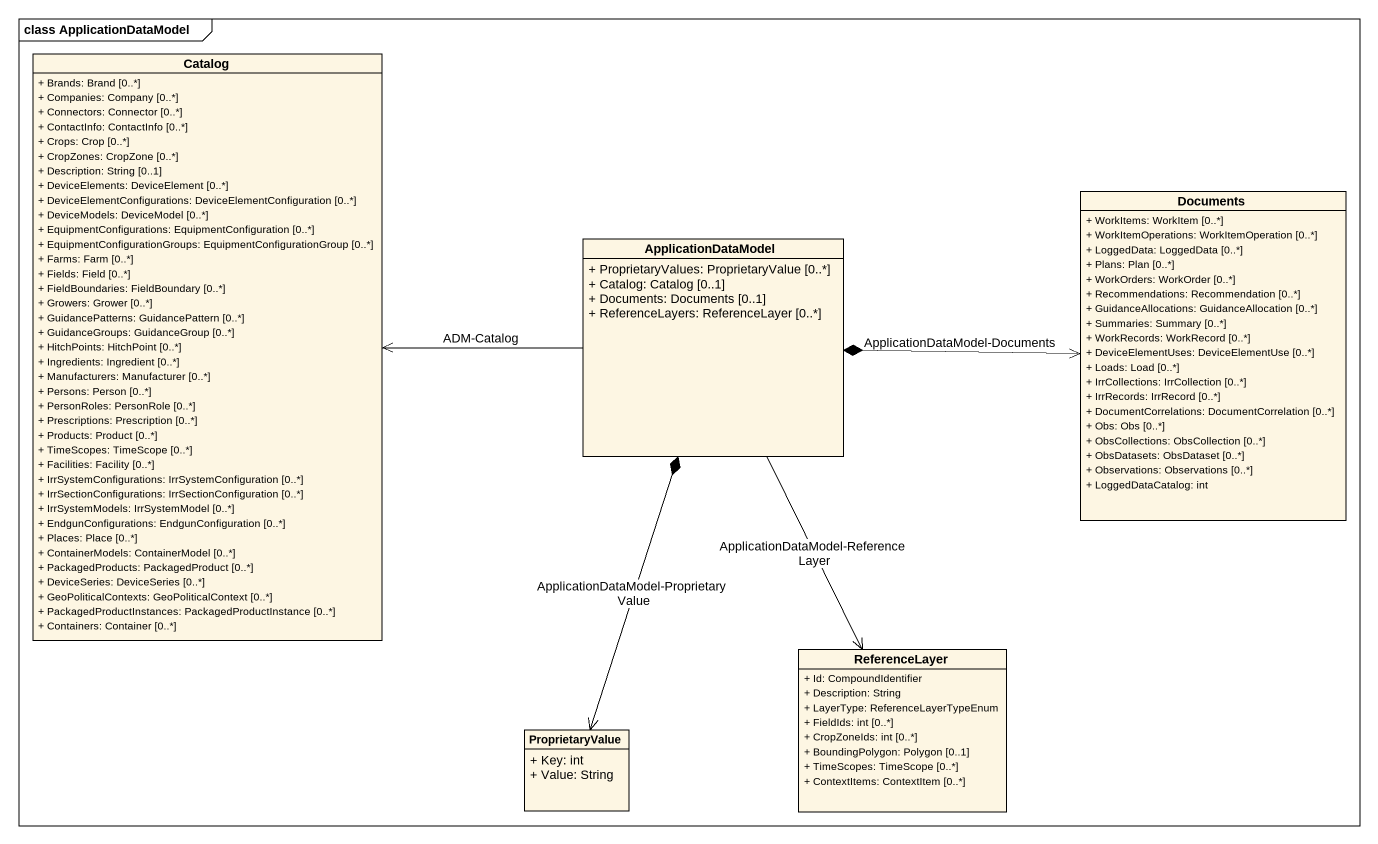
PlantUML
@startuml
mainframe class ApplicationDataModel
hide circle
hide empty members
skinparam classAttributeIconSize 0
class Catalog {
  + Brands: Brand [0..*]
  + Companies: Company [0..*]
  + Connectors: Connector [0..*]
  + ContactInfo: ContactInfo [0..*]
  + Crops: Crop [0..*]
  + CropZones: CropZone [0..*]
  + Description: String [0..1]
  + DeviceElements: DeviceElement [0..*]
  + DeviceElementConfigurations: DeviceElementConfiguration [0..*]
  + DeviceModels: DeviceModel [0..*]
  + EquipmentConfigurations: EquipmentConfiguration [0..*]
  + EquipmentConfigurationGroups: EquipmentConfigurationGroup [0..*]
  + Farms: Farm [0..*]
  + Fields: Field [0..*]
  + FieldBoundaries: FieldBoundary [0..*]
  + Growers: Grower [0..*]
  + GuidancePatterns: GuidancePattern [0..*]
  + GuidanceGroups: GuidanceGroup [0..*]
  + HitchPoints: HitchPoint [0..*]
  + Ingredients: Ingredient [0..*]
  + Manufacturers: Manufacturer [0..*]
  + Persons: Person [0..*]
  + PersonRoles: PersonRole [0..*]
  + Prescriptions: Prescription [0..*]
  + Products: Product [0..*]
  + TimeScopes: TimeScope [0..*]
  + Facilities: Facility [0..*]
  + IrrSystemConfigurations: IrrSystemConfiguration [0..*]
  + IrrSectionConfigurations: IrrSectionConfiguration [0..*]
  + IrrSystemModels: IrrSystemModel [0..*]
  + EndgunConfigurations: EndgunConfiguration [0..*]
  + Places: Place [0..*]
  + ContainerModels: ContainerModel [0..*]
  + PackagedProducts: PackagedProduct [0..*]
  + DeviceSeries: DeviceSeries [0..*]
  + GeoPoliticalContexts: GeoPoliticalContext [0..*]
  + PackagedProductInstances: PackagedProductInstance [0..*]
  + Containers: Container [0..*]
}
class Documents {
  + WorkItems: WorkItem [0..*]
  + WorkItemOperations: WorkItemOperation [0..*]
  + LoggedData: LoggedData [0..*]
  + Plans: Plan [0..*]
  + WorkOrders: WorkOrder [0..*]
  + Recommendations: Recommendation [0..*]
  + GuidanceAllocations: GuidanceAllocation [0..*]
  + Summaries: Summary [0..*]
  + WorkRecords: WorkRecord [0..*]
  + DeviceElementUses: DeviceElementUse [0..*]
  + Loads: Load [0..*]
  + IrrCollections: IrrCollection [0..*]
  + IrrRecords: IrrRecord [0..*]
  + DocumentCorrelations: DocumentCorrelation [0..*]
  + Obs: Obs [0..*]
  + ObsCollections: ObsCollection [0..*]
  + ObsDatasets: ObsDataset [0..*]
  + Observations: Observations [0..*]
  + LoggedDataCatalog: int
}
class ApplicationDataModel {
  + ProprietaryValues: ProprietaryValue [0..*]
  + Catalog: Catalog [0..1]
  + Documents: Documents [0..1]
  + ReferenceLayers: ReferenceLayer [0..*]
}
class ReferenceLayer {
  + Id: CompoundIdentifier
  + Description: String
  + LayerType: ReferenceLayerTypeEnum
  + FieldIds: int [0..*]
  + CropZoneIds: int [0..*]
  + BoundingPolygon: Polygon [0..1]
  + TimeScopes: TimeScope [0..*]
  + ContextItems: ContextItem [0..*]
}
class ProprietaryValue {
  + Key: int
  + Value: String
}
Catalog <-right- ApplicationDataModel : ADM-Catalog
Documents <-left-* ApplicationDataModel : ApplicationDataModel-Documents
ReferenceLayer <-up- ApplicationDataModel : ApplicationDataModel-ReferenceLayer
ProprietaryValue <-up-* ApplicationDataModel : ApplicationDataModel-ProprietaryValue
@enduml
